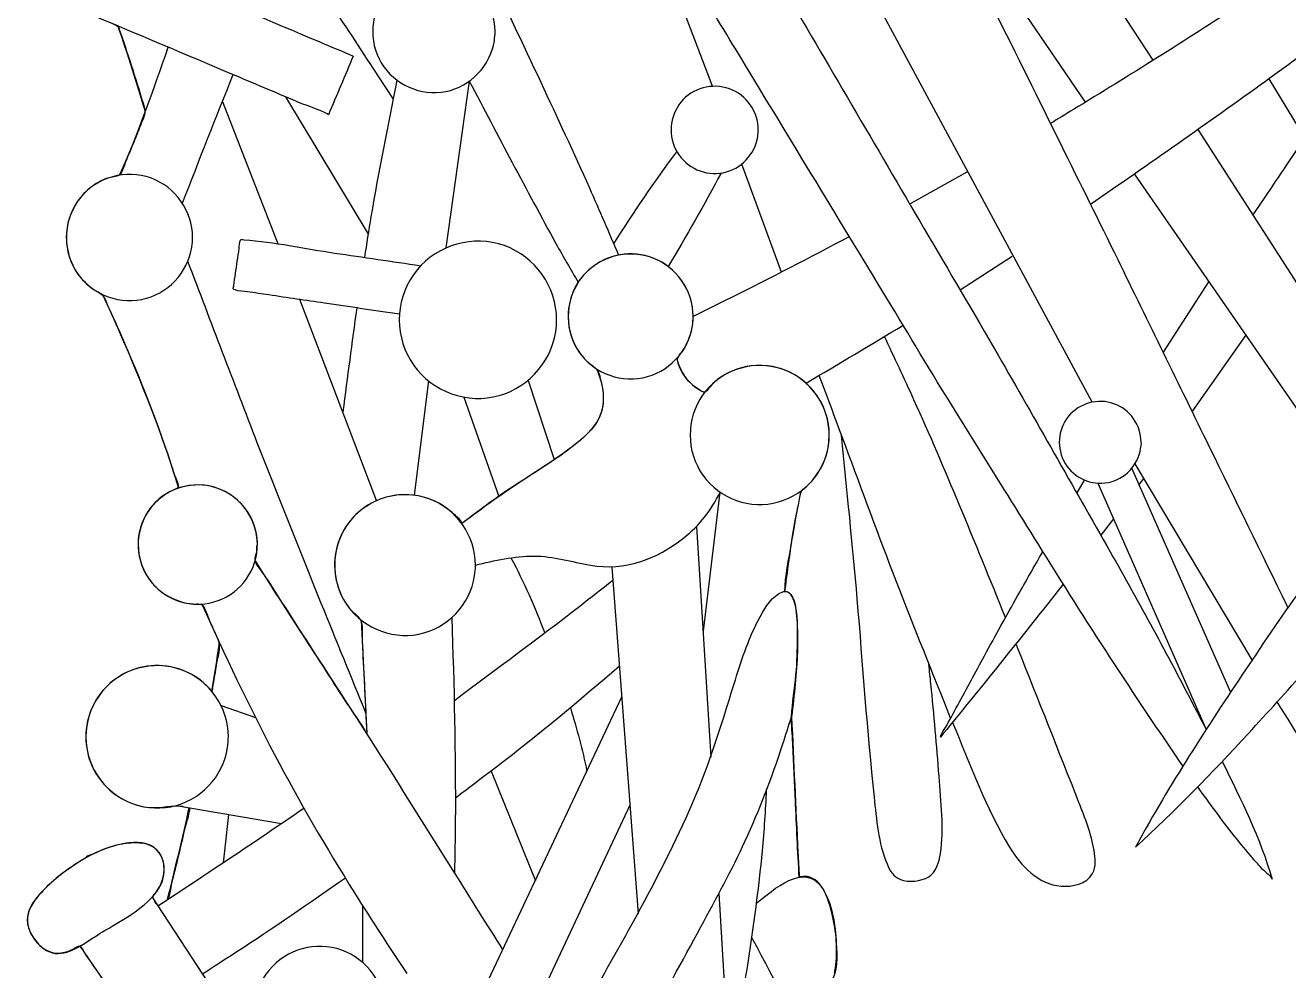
# Model space of a CAD drawing. Extents: x 108 to 339, y 26 to 347.
# Drawn here: x 140.5 to 219.1, y 99.1 to 157.9 of the extents above; entities that cross this region are included whole.
import ezdxf

# ---------------------------------------------------------------- set-up
doc = ezdxf.new("R2010")
doc.units = 0
doc.layers.add('Capa_1', color=7, linetype='CONTINUOUS')

msp = doc.modelspace()

# ---------------------------------------------------------------- linework, layer by layer
at = {"layer": 'Capa_1', "color": 6}
for points in [[(182.661351, 198.476366), (210.6497, 155.752031)], [(206.460509, 153.142961), (191.600971, 174.95841)], [(206.866427, 134.4678), (186.746415, 171.8305)], [(183.248473, 154.134819), (178.463342, 166.688861)], [(168.09831, 154.446034), (166.641717, 144.076884)], [(217.875621, 154.608402), (220.114641, 150.910424)], [(161.803058, 144.969315), (156.684956, 153.468884)], [(156.222574, 144.271013), (152.723444, 153.21122)], [(213.457581, 151.437529), (226.19871, 131.6452)], [(187.544144, 142.563228), (185.063333, 149.294989)], [(199.071031, 148.786703), (195.54131, 146.81653)], [(223.69142, 128.204898), (209.514294, 148.680811)], [(198.65806, 141.47195), (201.903639, 143.559192)], [(211.317988, 137.591604), (214.135888, 141.950233)], [(162.324286, 128.339027), (157.543866, 140.860125)], [(216.430201, 138.624047), (213.124623, 133.920699)], [(165.549274, 135.787928), (164.656249, 128.674945)], [(171.755695, 135.819683), (173.387609, 130.889263)], [(167.747108, 134.777239), (169.927299, 128.604357)], [(216.834936, 118.425223), (209.544309, 130.630993)], [(215.494236, 116.423277), (209.356057, 130.365088)], [(205.935163, 128.826129), (206.402268, 129.613269)], [(207.22057, 129.425011), (213.970573, 114.093661)], [(210.083173, 129.737391), (209.80079, 129.355587)], [(182.668428, 120.205973), (183.716744, 128.857314)], [(183.146106, 112.373522), (182.257787, 126.72948)], [(208.195367, 127.210117), (207.422934, 126.190616)], [(176.966146, 124.18691), (178.612767, 102.613831)], [(161.364196, 120.892498), (161.720115, 113.807759)], [(145.044529, 47.059553), (177.594454, 116.128557)], [(152.647543, 115.581438), (154.778912, 114.830778)], [(169.457264, 111.496374), (172.221612, 104.675776)], [(149.353142, 48.009054), (178.113311, 109.397367)], [(149.839073, 109.35561), (156.414344, 108.234923)], [(186.712307, 52.677681), (183.650262, 103.895714)], [(148.356584, 103.656275), (154.617133, 94.064852)], [(161.456563, 103.10858), (161.456563, 99.588283)], [(143.824416, 100.628951), (150.333817, 91.126941)]]:
    msp.add_lwpolyline(points, dxfattribs=at)
for points in [[(169.700809, 157.552183)], [(186.089305, 151.421646)], [(150.869746, 144.724)], [(173.534675, 139.598256)], [(182.032479, 139.805333)], [(190.509692, 132.426451)], [(209.924336, 131.969352)], [(154.903629, 125.603499)], [(168.478349, 124.32574)], [(153.098177, 113.633626)], [(144.152098, 106.050608)]]:
    msp.add_lwpolyline(points, close=True, dxfattribs=at)
for points in [[(184.705066, 156.402671), (182.656651, 159.778261), (180.608236, 163.153263), (178.559821, 166.528853)], [(155.977841, 164.365722), (158.080967, 161.373106), (160.092908, 158.321074), (162.094848, 155.260218)], [(169.151349, 161.573124), (170.282625, 159.178796), (171.423901, 156.788587), (172.545764, 154.389553)], [(149.556101, 160.79835), (152.618723, 159.504119), (155.680756, 158.210476), (158.743378, 156.916245)], [(169.700809, 157.552183), (169.698456, 159.144676), (168.674248, 160.603039), (167.174117, 161.140733)], [(187.42001, 160.644219), (190.420273, 155.516711), (193.419948, 150.389202), (196.420211, 145.261694)], [(162.944334, 159.971219), (161.934246, 158.740523), (161.802469, 156.960367), (162.620188, 155.594364)], [(200.752944, 158.903478), (202.167185, 156.124411), (203.533187, 153.320047), (204.917426, 150.526273)], [(216.110173, 159.226448), (212.677519, 157.001547), (209.214274, 154.812531), (205.71632, 152.692345)], [(153.527626, 154.803119), (150.465005, 156.09735), (147.402971, 157.390993), (144.34035, 158.685224)], [(147.938312, 152.548803), (147.398853, 154.336607), (146.83351, 156.113822), (146.237575, 157.883389)], [(169.657276, 156.973897), (169.686102, 157.16509), (169.700809, 157.358637), (169.700809, 157.552183)], [(217.671486, 154.464854), (219.213974, 155.57201), (220.741167, 156.70858), (222.23718, 157.878094)], [(146.3217, 148.607281), (147.498862, 151.198685), (148.412472, 153.88245), (149.357849, 156.56445)], [(158.743378, 156.916245), (159.452263, 156.616807), (160.161149, 156.317369), (160.870035, 156.017931)], [(166.631716, 153.81362), (168.187735, 154.122471), (169.416078, 155.406113), (169.657276, 156.973897)], [(160.870035, 156.017931), (160.354107, 154.796647), (159.838179, 153.575952), (159.322252, 152.354669)], [(194.076476, 140.96014), (190.952672, 146.10765), (187.828869, 151.25516), (184.705066, 156.402671)], [(162.094848, 155.260218), (162.513708, 154.620161), (162.932568, 153.979517), (163.35084, 153.339461)], [(162.620188, 155.594364), (163.437907, 154.228951), (165.069815, 153.503593), (166.631716, 153.81362)], [(150.242632, 146.854186), (151.275664, 149.530303), (152.324579, 152.197596), (153.391732, 154.860182)], [(157.63328, 153.068261), (156.264337, 153.646547), (154.895981, 154.224833), (153.527626, 154.803119)], [(163.594391, 154.509563), (163.019635, 151.681668), (162.448408, 148.857303), (161.974249, 146.010583)], [(168.098316, 154.446028), (169.882001, 151.071615), (171.650392, 147.690142), (173.491141, 144.346319)], [(172.545764, 154.389553), (173.568207, 152.202891), (174.593591, 150.014463), (175.5725, 147.807799)], [(184.288559, 153.978929), (183.22023, 154.361315), (181.993652, 154.022462), (181.273588, 153.145326)], [(206.767, 146.798887), (210.439087, 149.303225), (214.061169, 151.874038), (217.671486, 154.464854)], [(186.089305, 151.421646), (186.088717, 152.556451), (185.356888, 153.596542), (184.288559, 153.978929)], [(159.322252, 152.354669), (159.322252, 152.474679), (157.75682, 153.016491), (157.63328, 153.068261)], [(181.273588, 153.145326), (180.553525, 152.26819), (180.459399, 150.999256), (181.042392, 150.025641)], [(205.71632, 152.692345), (205.238043, 152.40232), (204.760354, 152.112883), (204.282077, 151.822857)], [(186.058126, 151.009257), (186.062832, 151.044554), (186.101071, 151.421646), (186.089305, 151.421646)], [(183.901466, 148.756706), (185.010387, 148.976725), (185.886346, 149.8921), (186.058126, 151.009257)], [(204.917426, 150.526273), (206.101648, 148.136652), (207.293517, 145.75056), (208.464796, 143.354468)], [(216.901418, 146.131182), (217.832088, 147.512479), (218.763346, 148.894365), (219.694016, 150.275663)], [(177.092634, 144.322788), (178.320977, 146.294725), (179.634621, 148.19901), (181.01886, 150.064468)], [(181.042392, 150.025641), (181.625384, 149.052026), (182.788427, 148.536099), (183.901466, 148.756706)], [(148.263047, 148.426089), (146.717029, 148.979667), (144.941579, 148.489036), (143.899135, 147.219512)], [(183.768513, 148.733763), (182.723716, 146.76359), (181.635973, 144.824597), (180.475283, 142.919724)], [(150.869746, 144.724), (150.866805, 146.367085), (149.81083, 147.871923), (148.263047, 148.426089)], [(143.899135, 147.219512), (142.85669, 145.949989), (142.720796, 144.113358), (143.5644, 142.704411)], [(175.5725, 147.807799), (176.189025, 146.418266), (176.797902, 145.028144), (177.382659, 143.62508)], [(161.974249, 146.010583), (161.834237, 145.168744), (161.702461, 144.325141), (161.567155, 143.482714)], [(170.284978, 144.212778), (168.35775, 144.902839), (166.144027, 144.29102), (164.845089, 142.708529)], [(191.737447, 144.757532), (189.287821, 143.479184), (186.845253, 142.18613), (184.370331, 140.95661)], [(196.420211, 145.261694), (197.952698, 142.642641), (199.502834, 140.034177), (201.016496, 137.404534)], [(147.702409, 140.867779), (149.307844, 141.186631), (150.575014, 142.510864), (150.82386, 144.128065)], [(150.82386, 144.128065), (150.854451, 144.325141), (150.869746, 144.52457), (150.869746, 144.724)], [(153.653519, 143.245635), (153.692346, 143.506834), (153.730585, 143.768622), (153.769412, 144.029821)], [(153.769412, 144.029821), (153.784707, 144.13336), (153.77353, 144.476331), (153.847066, 144.554573)], [(153.847066, 144.554573), (153.923543, 144.636345), (153.920602, 144.598106), (154.085322, 144.585164)], [(154.085322, 144.585164), (155.963134, 144.438092), (157.856241, 144.028644), (159.718757, 143.753914)], [(173.534675, 139.598256), (173.529968, 141.646671), (172.215735, 143.521541), (170.284978, 144.212778)], [(173.491141, 144.346319), (173.938828, 143.533307), (174.408869, 142.733237), (174.877734, 141.932578)], [(179.451076, 143.470948), (177.919765, 144.019232), (176.161964, 143.533307), (175.12952, 142.276138)], [(150.569131, 143.215632), (152.00514, 139.465891), (153.421146, 135.707915), (154.878333, 131.96641)], [(153.427617, 141.714324), (153.499388, 142.225545), (153.578219, 142.73559), (153.653519, 143.245635)], [(159.718757, 143.753914), (161.503031, 143.49095), (163.287305, 143.227398), (165.070991, 142.964433)], [(179.051041, 143.591547), (177.659154, 143.926871), (176.158434, 143.452123), (175.213057, 142.375558)], [(181.954236, 140.58246), (181.655975, 142.048471), (180.505874, 143.24034), (179.051041, 143.591547)], [(182.032479, 139.805333), (182.030125, 141.431946), (180.984151, 142.922077), (179.451076, 143.470948)], [(208.464796, 143.354468), (210.364963, 139.46648), (212.264541, 135.57908), (214.164708, 131.691092)], [(143.5644, 142.704411), (144.408003, 141.295464), (146.09168, 140.547751), (147.702409, 140.867779)], [(164.845089, 142.708529), (163.546152, 141.126037), (163.376137, 138.836424), (164.427994, 137.0798)], [(153.520567, 141.453124), (153.358788, 141.539603), (153.390555, 141.449595), (153.427617, 141.714324)], [(175.213057, 142.375558), (174.179437, 141.198396), (173.954711, 139.468245), (174.655361, 138.065769)], [(175.12952, 142.276138), (174.097077, 141.018969), (173.962947, 139.199986), (174.798315, 137.805158)], [(145.268078, 141.164276), (146.702322, 138.07577), (148.016555, 134.924317), (149.150183, 131.711682)], [(154.285928, 141.340173), (154.076498, 141.371353), (153.708818, 141.352527), (153.520567, 141.453124)], [(155.619574, 141.143686), (155.174829, 141.208985), (154.730673, 141.274874), (154.285928, 141.340173)], [(159.078113, 140.633641), (157.925071, 140.803656), (156.772617, 140.973671), (155.619574, 141.143686)], [(184.370331, 140.95661), (183.592615, 140.570106), (182.81137, 140.188896), (182.032479, 139.805333)], [(198.301552, 134.012472), (196.866132, 136.311497), (195.482481, 138.643466), (194.076476, 140.96014)], [(163.743816, 139.945345), (162.188386, 140.174777), (160.633543, 140.404209), (159.078113, 140.633641)], [(161.092995, 140.336556), (160.791792, 138.182249), (160.502944, 136.027943), (160.224684, 133.870695)], [(181.857169, 138.649938), (182.050715, 139.273522), (182.084836, 139.942404), (181.954236, 140.58246)], [(173.477611, 138.854661), (173.515261, 139.100565), (173.534675, 139.349411), (173.534675, 139.598256)], [(181.98718, 139.214693), (182.017183, 139.410004), (182.032479, 139.607669), (182.032479, 139.805333)], [(189.066625, 135.654969), (191.080919, 136.84272), (193.087566, 138.040472), (195.088918, 139.24999)], [(169.586681, 134.790187), (171.586857, 135.186693), (173.169348, 136.838602), (173.477611, 138.854661)], [(178.896321, 135.986175), (180.485872, 136.302085), (181.740688, 137.613376), (181.98718, 139.214693)], [(181.42419, 137.716326), (181.608912, 138.00694), (181.754807, 138.321673), (181.857169, 138.649938)], [(195.783684, 134.606642), (195.18069, 135.927346), (194.568284, 137.242167), (193.946464, 138.554047)], [(174.655361, 138.065769), (174.865968, 137.644555), (175.153052, 137.262169), (175.499553, 136.943317)], [(174.798315, 137.805158), (175.633682, 136.410329), (177.300887, 135.669676), (178.896321, 135.986175)], [(181.117692, 137.298643), (181.196523, 137.444538), (181.333594, 137.573961), (181.42419, 137.716326)], [(164.427994, 137.0798), (165.479851, 135.323175), (167.57827, 134.391917), (169.586681, 134.790187)], [(175.499553, 136.943317), (175.660743, 136.794481), (175.911354, 136.670352), (176.037247, 136.501514)], [(181.122987, 136.839779), (181.052981, 137.046267), (181.02239, 137.121568), (181.117692, 137.298643)], [(181.024155, 137.190986), (181.239468, 136.237373), (181.853639, 135.481424), (182.740188, 135.068447)], [(187.636499, 136.506808), (185.932232, 137.116862), (183.975002, 136.576226), (182.826666, 135.176692)], [(189.077214, 135.645556), (187.831222, 136.768596), (185.999885, 137.070387), (184.45975, 136.406211)], [(201.016496, 137.404534), (203.363172, 133.328883), (205.672787, 129.231465), (208.001226, 125.144636)], [(176.021951, 136.537399), (176.436694, 135.603788), (176.63377, 134.451922), (176.176083, 133.495956)], [(176.037247, 136.501514), (176.197261, 136.286789), (176.263737, 135.895578), (176.323743, 135.638497)], [(182.324269, 135.299055), (181.755395, 135.667323), (181.340065, 136.197958), (181.122987, 136.839779)], [(184.45975, 136.406211), (184.02383, 136.218548), (183.619088, 135.957937), (183.267293, 135.639674)], [(190.509692, 132.426451), (190.507928, 134.237198), (189.341355, 135.896167), (187.636499, 136.506808)], [(191.512722, 131.766981), (190.971498, 133.223579), (190.430274, 134.680178), (189.889638, 136.136188)], [(176.323743, 135.638497), (176.461402, 135.047857), (176.495522, 134.410154), (176.307271, 133.826573)], [(182.760189, 135.094332), (182.653709, 135.060799), (182.431925, 135.229049), (182.324269, 135.299055)], [(183.267293, 135.639674), (183.144341, 135.528487), (182.901967, 135.139041), (182.760189, 135.094332)], [(190.313793, 131.139279), (190.810895, 132.737654), (190.320852, 134.524282), (189.077214, 135.645556)], [(182.826666, 135.176692), (181.677742, 133.777746), (181.527728, 131.752862), (182.45781, 130.199785)], [(198.599814, 128.092541), (197.687969, 130.275085), (196.766123, 132.454688), (195.783684, 134.606642)], [(208.234188, 134.369562), (207.231747, 134.728417), (206.08047, 134.410154), (205.404528, 133.587141)], [(176.307271, 133.826573), (176.050778, 133.03121), (175.414251, 132.424686), (174.783608, 131.912288)], [(205.951046, 121.759045), (203.379645, 125.82999), (200.851188, 129.927996), (198.301552, 134.012472)], [(209.924336, 131.969352), (209.923748, 133.034151), (209.237217, 134.010119), (208.234188, 134.369562)], [(176.176083, 133.495956), (175.916648, 132.954732), (175.48661, 132.512929), (175.038924, 132.123483)], [(205.404528, 133.587141), (204.728586, 132.764127), (204.640343, 131.573435), (205.18745, 130.659825)], [(190.459688, 131.768746), (190.492632, 131.986412), (190.509692, 132.206431), (190.509692, 132.426451)], [(191.258582, 132.404684), (191.585081, 129.00968), (191.939818, 125.61703), (192.23102, 122.218497)], [(149.150183, 131.711682), (149.452563, 130.855136), (149.724351, 129.98859), (150.002023, 129.123808)], [(154.878333, 131.96641), (156.181388, 128.621411), (157.510328, 125.285824), (158.861623, 121.960239)], [(174.783608, 131.912288), (173.303478, 130.710418), (171.620389, 129.780336), (170.056134, 128.695535)], [(175.038924, 132.123483), (173.976478, 131.200461), (172.750488, 130.466867), (171.575091, 129.701506)], [(187.019386, 128.174901), (188.788365, 128.52552), (190.186135, 129.986237), (190.459688, 131.768746)], [(194.69653, 123.289179), (193.605258, 126.104132), (192.56399, 128.937321), (191.512722, 131.766981)], [(207.870627, 129.469132), (208.911306, 129.675621), (209.733143, 130.53452), (209.894333, 131.582847)], [(209.894333, 131.582847), (209.908452, 131.671679), (209.964928, 131.888168), (209.924336, 131.969352)], [(214.164708, 131.691092), (215.769554, 128.407275), (217.374401, 125.123457), (218.978659, 121.83964)], [(189.665501, 129.856814), (189.95082, 130.244495), (190.171428, 130.679827), (190.313793, 131.139279)], [(205.18745, 130.659825), (205.734557, 129.746216), (206.825829, 129.262055), (207.870627, 129.469132)], [(182.45781, 130.199785), (183.387891, 128.646707), (185.243348, 127.823106), (187.019386, 128.174901)], [(189.188988, 129.31206), (189.362533, 129.48031), (189.521959, 129.662679), (189.665501, 129.856814)], [(150.081442, 129.149104), (149.283725, 128.899671), (148.582487, 128.378449), (148.113622, 127.686035)], [(152.440472, 129.100865), (150.979756, 129.623852), (149.301961, 129.160282), (148.317757, 127.960765)], [(152.320461, 129.142045), (151.59628, 129.373242), (150.806799, 129.376183), (150.081442, 129.149104)], [(154.279457, 127.666033), (153.815298, 128.361388), (153.117002, 128.887905), (152.320461, 129.142045)], [(154.903629, 125.603499), (154.901276, 127.1554), (153.903541, 128.57729), (152.440472, 129.100865)], [(165.570447, 128.454926), (163.84559, 129.072039), (161.865416, 128.524932), (160.702961, 127.108926)], [(171.575091, 129.701506), (170.222619, 128.820252), (168.928977, 127.87664), (167.63651, 126.909496)], [(188.678944, 128.550817), (188.731301, 128.801427), (188.737772, 128.884375), (188.892492, 129.050272)], [(188.892492, 129.050272), (188.980147, 129.144986), (189.095451, 129.221464), (189.188988, 129.31206)], [(224.52091, 129.345592), (222.004807, 125.862346), (219.504, 122.367922), (217.099671, 118.807021)], [(164.324455, 128.706124), (163.246714, 128.763188), (162.166031, 128.411981), (161.327722, 127.731333)], [(166.125201, 128.212552), (165.56927, 128.503754), (164.950981, 128.672592), (164.324455, 128.706124)], [(168.478349, 124.32574), (168.476584, 126.157666), (167.29648, 127.837225), (165.570447, 128.454926)], [(170.056134, 128.695535), (169.232533, 128.124309), (168.437757, 127.511314), (167.635334, 126.910673)], [(181.444192, 126.015888), (182.447221, 126.803016), (183.148459, 127.724862), (183.716156, 128.857314)], [(187.752392, 122.689714), (187.998296, 124.79284), (188.329501, 126.875964), (188.763069, 128.949087)], [(188.148309, 125.642915), (188.30244, 126.616529), (188.477161, 127.586026), (188.678944, 128.550817)], [(148.317757, 127.960765), (147.332965, 126.761248), (147.204719, 125.025802), (148.001847, 123.695097)], [(148.113622, 127.686035), (147.674172, 127.037155), (147.448858, 126.25238), (147.477684, 125.46937)], [(154.897158, 125.370538), (154.947751, 126.178256), (154.72832, 126.993033), (154.279457, 127.666033)], [(161.327722, 127.731333), (160.468823, 127.034213), (159.897008, 126.017653), (159.746995, 124.921675)], [(166.951744, 127.651326), (166.698781, 127.868992), (166.420521, 128.057832), (166.125201, 128.212552)], [(167.635334, 126.910673), (167.635334, 127.110102), (167.094698, 127.528374), (166.951744, 127.651326)], [(201.482419, 121.062513), (200.531159, 123.410366), (199.57637, 125.755277), (198.599814, 128.092541)], [(160.702961, 127.108926), (159.540506, 125.692919), (159.388728, 123.644504), (160.329987, 122.072602)], [(175.637212, 124.319269), (177.806814, 123.936294), (179.735807, 124.674594), (181.444192, 126.015888)], [(147.477684, 125.46937), (147.50651, 124.667535), (147.800653, 123.885113), (148.305992, 123.262118)], [(154.764793, 124.581057), (154.729496, 124.790487), (154.883039, 125.143459), (154.897158, 125.370538)], [(154.860684, 125.039921), (154.883039, 125.187581), (154.841271, 125.478194), (154.903629, 125.603499)], [(187.751804, 122.690303), (187.751804, 123.65627), (187.997707, 124.68989), (188.148309, 125.642915)], [(202.23778, 122.410866), (202.75606, 123.327417), (203.277283, 124.241615), (203.797328, 125.15699)], [(208.001226, 125.144636), (209.813738, 121.96318), (211.561538, 118.737603), (213.248157, 115.487906)], [(151.911602, 121.95965), (153.427617, 122.260265), (154.626546, 123.51214), (154.860684, 125.039921)], [(154.761264, 124.585175), (157.017344, 121.088398), (159.273424, 117.592209), (161.530093, 114.095431)], [(155.187772, 123.925705), (155.080115, 124.09219), (154.798326, 124.381039), (154.764793, 124.581057)], [(159.746995, 124.921675), (159.587569, 123.75569), (159.912892, 122.550879), (160.63825, 121.623739)], [(168.427168, 123.660388), (168.461289, 123.880407), (168.478349, 124.10278), (168.478349, 124.32574)], [(168.478349, 124.32574), (169.679042, 124.604), (170.88856, 124.887554), (172.128081, 124.887554)], [(170.690308, 124.776956), (171.49979, 123.258588), (172.176908, 121.707275), (172.796375, 120.102429)], [(172.128081, 124.887554), (173.327598, 124.887554), (174.465344, 124.526346), (175.637212, 124.319269)], [(148.001847, 123.695097), (148.798976, 122.363804), (150.389704, 121.657859), (151.911602, 121.95965)], [(157.57151, 120.233617), (156.776735, 121.464313), (155.981959, 122.695009), (155.187772, 123.925705)], [(164.945686, 120.023598), (166.735843, 120.378924), (168.150085, 121.856112), (168.427168, 123.660388)], [(148.305992, 123.262118), (148.826037, 122.621473), (149.557866, 122.166139), (150.362643, 121.982005)], [(174.971271, 121.771399), (175.659567, 122.304975), (176.343156, 122.845022), (177.02851, 123.382128)], [(187.369417, 122.547937), (187.641794, 122.716187), (187.903582, 122.756779), (188.114777, 122.491462)], [(198.066826, 114.803729), (196.927902, 117.626918), (195.797215, 120.450695), (194.69653, 123.289179)], [(205.073322, 123.136813), (203.061381, 120.593648), (201.047087, 118.05519), (198.99926, 115.540264)], [(150.362643, 121.982005), (150.54913, 121.939649), (150.739146, 121.911411), (150.929751, 121.89788)], [(158.861623, 121.960239), (159.792881, 119.66945), (160.724139, 117.378072), (161.655986, 115.087283)], [(160.329987, 122.072602), (161.271246, 120.500699), (163.149058, 119.667685), (164.945686, 120.023598)], [(186.079304, 120.878379), (186.38639, 121.472549), (186.780542, 122.184376), (187.369417, 122.547937)], [(188.188901, 122.367333), (188.095951, 122.538525), (187.964763, 122.699127), (187.751804, 122.690303)], [(188.114777, 122.491462), (188.423627, 122.103192), (188.448924, 121.41372), (188.485986, 120.956033)], [(188.529519, 119.837111), (188.523048, 120.62071), (188.5807, 121.647858), (188.188901, 122.367333)], [(192.23102, 122.218497), (192.582815, 118.108725), (192.858134, 113.984834), (193.298761, 109.883297)], [(200.173481, 118.682304), (200.849423, 119.931826), (201.538307, 121.174287), (202.23778, 122.410866)], [(150.929751, 121.89788), (151.021524, 121.891409), (151.113885, 121.888468), (151.206246, 121.889056)], [(151.206246, 121.889056), (151.420971, 121.890233), (151.399792, 121.916706), (151.514508, 121.766692)], [(151.454503, 121.898469), (152.865803, 118.731132), (154.34711, 115.602034), (155.969017, 112.536471)], [(151.514508, 121.766692), (151.723939, 121.492551), (151.838066, 121.046041), (151.979255, 120.731896)], [(160.63825, 121.623739), (160.825913, 121.383718), (161.157707, 121.181347), (161.313603, 120.93309)], [(167.165881, 115.903237), (169.775521, 117.848702), (172.398104, 119.777106), (174.971271, 121.771399)], [(212.528682, 111.818173), (210.278485, 115.092578), (208.072997, 118.399927), (205.951046, 121.759045)], [(216.604334, 113.844233), (219.011603, 116.465051), (221.383576, 119.115872), (223.710251, 121.809049)], [(218.978659, 121.83964), (219.005721, 121.783753), (219.03337, 121.727865), (219.060431, 121.671978)], [(151.979255, 120.731896), (152.136916, 120.381277), (152.304578, 120.033011), (152.452238, 119.678274)], [(161.313603, 120.93309), (161.502443, 120.633652), (161.41067, 119.964181), (161.428319, 119.606503)], [(167.001749, 121.043688), (167.158821, 116.8192), (167.245888, 112.594712), (167.225886, 108.367282)], [(184.584467, 116.926856), (185.003327, 118.266974), (185.432777, 119.627093), (186.079304, 120.878379)], [(188.485986, 120.956033), (188.593642, 119.614739), (188.513047, 118.256973), (188.389507, 116.919797)], [(152.452238, 119.678274), (152.652255, 119.197644), (152.407528, 118.558176), (152.328697, 118.052249)], [(160.369991, 115.899119), (159.436968, 117.343952), (158.503945, 118.788784), (157.57151, 120.233617)], [(161.428319, 119.606503), (161.518915, 117.809287), (161.608923, 116.01207), (161.699519, 114.214854)], [(188.437158, 117.496906), (188.500104, 118.27521), (188.53599, 119.056455), (188.529519, 119.837111)], [(152.071028, 116.472699), (152.234572, 117.47161), (152.392232, 118.470521), (152.544599, 119.471197)], [(202.256605, 119.122343), (202.217778, 119.219998), (202.178951, 119.317654), (202.140712, 119.41531)], [(206.053408, 109.537973), (204.80271, 112.738842), (203.52201, 115.927357), (202.256605, 119.122343)], [(217.099671, 118.807021), (214.70652, 115.262593), (212.353373, 111.689338), (210.237305, 107.971365)], [(150.156154, 117.811051), (148.411295, 118.435224), (146.40759, 117.882234), (145.231605, 116.449167)], [(148.513657, 118.068721), (147.278843, 118.027541), (146.093445, 117.457491), (145.290433, 116.518585)], [(152.071616, 116.473287), (151.200951, 117.51632), (149.872011, 118.114019), (148.513657, 118.068721)], [(152.328697, 118.052249), (152.246337, 117.525144), (152.157506, 116.999804), (152.071616, 116.473287)], [(177.445606, 118.026953), (174.941857, 115.886765), (172.425166, 113.758931), (169.802583, 111.764639)], [(196.834953, 116.920973), (196.794361, 117.324538), (196.754358, 117.728103), (196.713766, 118.131079)], [(198.512747, 115.613212), (199.066325, 116.636242), (199.619903, 117.659273), (200.173481, 118.682304)], [(153.098177, 113.633626), (153.095824, 115.487318), (151.902778, 117.186291), (150.156154, 117.811051)], [(188.162428, 114.903149), (188.195372, 115.764401), (188.36774, 116.635654), (188.437158, 117.496906)], [(145.231605, 116.449167), (144.055031, 115.016689), (143.902076, 112.944154), (144.853924, 111.354015)], [(145.290433, 116.518585), (144.507423, 115.603211), (144.125625, 114.382515), (144.247401, 113.184175)], [(181.790693, 109.025575), (182.942558, 111.593447), (183.746158, 114.245445), (184.584467, 116.926856)], [(188.389507, 116.919797), (188.32656, 116.239737), (188.244788, 115.561442), (188.16184, 114.883736)], [(197.34088, 111.169881), (197.21028, 113.090637), (197.026735, 115.005511), (196.834953, 116.920973)], [(161.720109, 113.807759), (161.356548, 114.53547), (160.810029, 115.216706), (160.369991, 115.899119)], [(222.113052, 110.127436), (220.789995, 111.961715), (219.590478, 113.87953), (218.404491, 115.804405)], [(174.397103, 115.43849), (174.788902, 114.131905), (175.141874, 112.818261), (175.421311, 111.482261)], [(187.600026, 113.1377), (187.789454, 113.718928), (187.974176, 114.301332), (188.160663, 114.883148)], [(188.235964, 113.245945), (188.210667, 113.792464), (188.141838, 114.356631), (188.162428, 114.903149)], [(188.161251, 114.883736), (188.291851, 112.057606), (188.423039, 109.231476), (188.553639, 106.405934)], [(198.99926, 115.540264), (198.476862, 114.898443), (197.953875, 114.256622), (197.431476, 113.615389)], [(197.750327, 114.204265), (198.004467, 114.673717), (198.258607, 115.143759), (198.512747, 115.613212)], [(213.248157, 115.487906), (213.489355, 115.02316), (213.730552, 114.559002), (213.971161, 114.094255)], [(161.530093, 114.095431), (163.44026, 111.135172), (165.291599, 108.135497), (167.167057, 105.152883)], [(161.699519, 114.214854), (161.706579, 114.078959), (161.71305, 113.943653), (161.720109, 113.807759)], [(197.431476, 113.615389), (197.431476, 113.771285), (197.678556, 114.0719), (197.750327, 114.204265)], [(198.181542, 114.526646), (199.27752, 111.927594), (200.269372, 109.173235), (201.737736, 106.754199)], [(153.046407, 112.960038), (153.080528, 113.182999), (153.098177, 113.408312), (153.098177, 113.633626)], [(209.564304, 106.751846), (212.016872, 109.006162), (214.350607, 111.391077), (216.604334, 113.844233)], [(144.247401, 113.184175), (144.374471, 111.93583), (145.042176, 110.777493), (146.058148, 110.040958)], [(149.523746, 109.280892), (151.334493, 109.640335), (152.766971, 111.135172), (153.046407, 112.960038)], [(155.969017, 112.536471), (157.521506, 109.602096), (159.189887, 106.721844), (160.955336, 103.910421)], [(185.275704, 107.149528), (186.175195, 109.095581), (186.93585, 111.099875), (187.600026, 113.1377)], [(188.400096, 109.702693), (188.345385, 110.883973), (188.290674, 112.064665), (188.235964, 113.245945)], [(169.802583, 111.764639), (168.946625, 111.113405), (168.090079, 110.462172), (167.234122, 109.810938)], [(214.972426, 112.102904), (216.125468, 109.732696), (217.349105, 107.323073), (218.073874, 104.778732)], [(144.853924, 111.354015), (145.805773, 109.763875), (147.706527, 108.920272), (149.523746, 109.280892)], [(197.430888, 106.363577), (197.669732, 107.921361), (197.446771, 109.607979), (197.34088, 111.169881)], [(186.348739, 106.541828), (186.467573, 107.798997), (186.543462, 109.059107), (186.60935, 110.320395)], [(215.723668, 107.469556), (214.937717, 108.466114), (214.190004, 109.49091), (213.44641, 110.519236)], [(146.058148, 110.040958), (146.558191, 109.677985), (147.134124, 109.42208), (147.738883, 109.293834)], [(149.774944, 109.338544), (150.062616, 109.360899), (150.376762, 109.26442), (150.664434, 109.215592)], [(188.641293, 104.904626), (188.540696, 106.503001), (188.47422, 108.102553), (188.400096, 109.702693)], [(193.298761, 109.883297), (193.447009, 108.50553), (193.558783, 107.007163), (194.104714, 105.715285)], [(206.998785, 106.549476), (206.823476, 107.576036), (206.4305, 108.572006), (206.053408, 109.537973)], [(147.738883, 109.293834), (148.456005, 109.141468), (149.064294, 109.282656), (149.774944, 109.338544)], [(149.306668, 103.495678), (149.784357, 105.396433), (150.236749, 107.301895), (150.663257, 109.215004)], [(150.664434, 109.215592), (150.732675, 109.078521), (150.505008, 108.500823), (150.471476, 108.351398)], [(152.789914, 105.787644), (152.915808, 106.788908), (153.028171, 107.790761), (153.127003, 108.794967)], [(155.954898, 107.934891), (156.572011, 108.35434), (157.188535, 108.774377), (157.805648, 109.193825)], [(178.319212, 102.129676), (179.560497, 104.381639), (180.738247, 106.678899), (181.790693, 109.025575)], [(148.711321, 103.108586), (151.135652, 104.70402), (153.555276, 106.302395), (155.954898, 107.934891)], [(150.471476, 108.351398), (150.423236, 108.136085), (150.376173, 107.920772), (150.326757, 107.706048)], [(167.225886, 108.367282), (167.22118, 107.302483), (167.195295, 106.237684), (167.179411, 105.172884)], [(210.237305, 107.971365), (210.007873, 107.5678), (209.7855, 107.160117), (209.564304, 106.751846)], [(147.838304, 106.981278), (146.422297, 107.211298), (144.875691, 106.528297), (143.717942, 105.785879)], [(148.7978, 106.422994), (147.988905, 107.577213), (145.866366, 106.879505), (144.862749, 106.420641)], [(149.07253, 105.71705), (148.960167, 106.395344), (148.520128, 106.87068), (147.838304, 106.981278)], [(150.326757, 107.706048), (150.20557, 107.177178), (150.083206, 106.648308), (149.956136, 106.121203)], [(182.516639, 101.799059), (183.473193, 103.563331), (184.433277, 105.327016), (185.275704, 107.149528)], [(216.876122, 106.06708), (216.480793, 106.525356), (216.098407, 106.994809), (215.723668, 107.469556)], [(144.862749, 106.420641), (144.711559, 106.351811), (144.224457, 106.195327), (144.152098, 106.050608)], [(148.373645, 103.673929), (149.029585, 104.393404), (149.409618, 105.549976), (148.7978, 106.422994)], [(185.451602, 99.555333), (185.80928, 101.878478), (186.127543, 104.201623), (186.348739, 106.541828)], [(188.553639, 106.405934), (188.576582, 105.905302), (188.610702, 105.404669), (188.64247, 104.904626)], [(196.69847, 104.91698), (197.17263, 105.211711), (197.351469, 105.845296), (197.430888, 106.363577)], [(201.737736, 106.754199), (202.438386, 105.599981), (203.512597, 104.452233), (204.949194, 104.335164)], [(206.895247, 105.112291), (207.135856, 105.542329), (207.078204, 106.084729), (206.998785, 106.549476)], [(144.152098, 106.050608), (143.072592, 105.420553), (141.987202, 104.622248), (141.196545, 103.645103)], [(143.717942, 105.785879), (142.894929, 105.258186), (142.0978, 104.643426), (141.435389, 103.921598)], [(148.966638, 104.612835), (149.092531, 104.964043), (149.133123, 105.348194), (149.07253, 105.71705)], [(149.956136, 106.121203), (149.824948, 105.577037), (149.693761, 105.03346), (149.557278, 104.490472)], [(185.994591, 103.299191), (187.014092, 104.085142), (188.971911, 105.892948), (190.05024, 104.246921)], [(194.104714, 105.715285), (194.275317, 105.31172), (194.51122, 104.918156), (194.935375, 104.751671)], [(217.49147, 105.378785), (217.28204, 105.604687), (217.077316, 105.834119), (216.876122, 106.06708)], [(160.382933, 104.832855), (158.14862, 103.275071), (155.911365, 101.722582), (153.628223, 100.236569)], [(167.167057, 105.152883), (168.17244, 103.553919), (169.177234, 101.955543), (170.182616, 100.35658)], [(189.125453, 104.926392), (188.965439, 104.949335), (188.799543, 104.936981), (188.641293, 104.904626)], [(190.691473, 102.574421), (190.504398, 103.380963), (190.129071, 104.781674), (189.125453, 104.926392)], [(194.935375, 104.751671), (195.449537, 104.549889), (196.232547, 104.627542), (196.69847, 104.91698)], [(204.949194, 104.335164), (205.623371, 104.279865), (206.538157, 104.473411), (206.895247, 105.112291)], [(218.073874, 104.778732), (218.073874, 104.88933), (217.582655, 105.280541), (217.49147, 105.378785)], [(141.435389, 103.921598), (141.077711, 103.532152), (140.719444, 103.078583), (140.610611, 102.549125)], [(148.424237, 103.731582), (148.458946, 103.827472), (148.594841, 103.936305), (148.655434, 104.022784)], [(148.655434, 104.022784), (148.783681, 104.205741), (148.891337, 104.402229), (148.966638, 104.612835)], [(149.557278, 104.490472), (149.488448, 104.216918), (149.46727, 103.766879), (149.315492, 103.529799)], [(160.955336, 103.910421), (162.014253, 102.223802), (163.10023, 100.557186), (164.209739, 98.903511)], [(190.05024, 104.246921), (190.701474, 103.252128), (190.883255, 101.918481), (190.945025, 100.761321)], [(141.196545, 103.645103), (140.798275, 103.153296), (140.47707, 102.560891), (140.610611, 101.911422)], [(145.260431, 101.488444), (146.332878, 102.131441), (147.52004, 102.737377), (148.373645, 103.673929)], [(148.712498, 103.109762), (148.58131, 103.312721), (148.352466, 103.532741), (148.424237, 103.731582)], [(149.315492, 103.529799), (149.201364, 103.351548), (148.895455, 103.228596), (148.712498, 103.109762)], [(140.610611, 102.549125), (140.454127, 101.789058), (140.914167, 101.011931), (141.487747, 100.540125)], [(190.89502, 99.246482), (191.056211, 100.337166), (190.939142, 101.506092), (190.691473, 102.574421)], [(140.610611, 101.911422), (140.79298, 101.021344), (141.70659, 100.008314), (142.687264, 100.152444)], [(142.687264, 100.152444), (143.60558, 100.28775), (144.500952, 101.03311), (145.260431, 101.488444)], [(175.708983, 97.473974), (176.579059, 99.025875), (177.460901, 100.571893), (178.319212, 102.129676)], [(179.03398, 95.372613), (180.169374, 97.527508), (181.35536, 99.657695), (182.516639, 101.799059)], [(160.151736, 100.35305), (158.548655, 100.92663), (156.708493, 100.41835), (155.62781, 99.102352)], [(186.034594, 100.489533), (185.921643, 100.702492), (185.808104, 100.915452), (185.695153, 101.128412)], [(190.945025, 100.761321), (190.985028, 100.007726), (191.043269, 98.971164), (190.583228, 98.30287)], [(141.487747, 100.540125), (142.113684, 100.025374), (142.756682, 100.075379), (143.459096, 100.428939)], [(143.459096, 100.428939), (143.572047, 100.486003), (143.756181, 100.634251), (143.847365, 100.599542)], [(143.847365, 100.599542), (143.960905, 100.556009), (144.121507, 100.198919), (144.18916, 100.100675)], [(144.18916, 100.100675), (144.668026, 99.40179), (145.146303, 98.703494), (145.625168, 98.004609)], [(153.628223, 100.236569), (152.914631, 99.771823), (152.195156, 99.3159), (151.478623, 98.855272)], [(162.854326, 96.515655), (162.851385, 98.218745), (161.756583, 99.778882), (160.151736, 100.35305)], [(190.096127, 92.608841), (188.776599, 95.254368), (187.422363, 97.879304), (186.034594, 100.489533)], [(184.28797, 92.961814), (184.688006, 95.1573), (185.11216, 97.349845), (185.451602, 99.555333)], [(190.836192, 98.928807), (190.84031, 99.031758), (190.879725, 99.143532), (190.89502, 99.246482)], [(155.62781, 99.102352), (154.547127, 97.786354), (154.406527, 95.88207), (155.281309, 94.421942)]]:
    msp.add_open_spline(points, degree=3, dxfattribs=at)
at = {"layer": 'Capa_1', "color": 5}
for points in [[(145.94755, 158.009282), (146.268754, 157.873388), (146.249341, 157.85221), (146.367586, 157.501002)], [(146.367586, 157.501002), (146.893515, 155.937924), (147.421797, 154.369551), (147.869483, 152.782353)], [(147.869483, 152.782353), (147.978316, 152.395849), (147.758297, 152.067585), (147.61652, 151.694611)], [(147.61652, 151.694611), (147.48239, 151.342815), (147.344143, 150.992196), (147.202366, 150.643342)], [(147.202366, 150.643342), (147.061765, 150.298018), (146.917635, 149.95387), (146.769386, 149.612075)], [(146.769386, 149.612075), (146.669378, 149.381467), (146.494656, 148.746705), (146.30111, 148.60787)], [(144.873926, 148.074882), (143.972671, 147.519539), (143.322614, 146.602988), (143.096711, 145.568191)], [(145.58693, 148.420794), (145.338673, 148.32961), (145.09924, 148.213717), (144.873926, 148.074882)], [(146.30111, 148.60787), (146.148744, 148.498448), (145.774593, 148.489036), (145.58693, 148.420794)], [(143.096711, 145.568191), (142.863162, 144.500451), (143.09377, 143.357409), (143.723237, 142.463801)], [(143.723237, 142.463801), (143.969729, 142.114359), (144.272697, 141.805508), (144.618021, 141.553133)], [(144.618021, 141.553133), (144.78686, 141.429593), (144.994525, 141.348409), (145.15748, 141.221928)], [(145.15748, 141.221928), (145.389265, 141.0425), (145.471626, 140.73012), (145.599284, 140.454213)], [(145.599284, 140.454213), (145.769299, 140.087711), (145.933431, 139.718855), (146.098151, 139.349999)], [(146.098151, 139.349999), (147.359438, 136.520339), (148.537777, 133.625968), (149.502567, 130.681003)], [(149.502567, 130.681003), (149.576103, 130.45569), (149.647286, 130.229787), (149.720233, 130.004474)], [(149.720233, 130.004474), (149.782004, 129.811515), (149.987904, 129.4356), (149.96849, 129.232641)], [(149.766708, 129.038506), (149.568455, 128.956735), (149.37785, 128.857314), (149.196658, 128.74201)], [(149.96849, 129.232641), (149.953783, 129.07498), (149.942606, 129.111454), (149.766708, 129.038506)], [(149.196658, 128.74201), (148.818978, 128.501989), (148.486008, 128.193727), (148.21716, 127.836048)], [(148.21716, 127.836048), (147.611813, 127.029507), (147.358262, 125.990004), (147.524158, 124.995211)], [(147.524158, 124.995211), (147.708292, 123.890408), (148.400118, 122.908557), (149.378439, 122.362627)], [(149.378439, 122.362627), (149.844362, 122.102604), (150.364996, 121.944943), (150.896807, 121.903175)], [(150.896807, 121.903175), (151.027995, 121.892586), (151.195069, 121.923765), (151.320374, 121.893762)], [(151.320374, 121.893762), (151.464504, 121.859642), (151.399204, 121.909646), (151.494507, 121.810226)], [(151.494507, 121.810226), (151.622753, 121.676684), (151.69923, 121.354303), (151.774531, 121.186641)], [(151.774531, 121.186641), (151.995727, 120.693657), (152.216923, 120.201261), (152.438119, 119.708277)], [(152.438119, 119.708277), (152.579308, 119.393543), (152.498712, 119.175877), (152.445178, 118.827023)], [(152.445178, 118.827023), (152.325756, 118.042248), (152.198098, 117.25865), (152.069851, 116.474464)], [(148.511892, 118.069898), (147.277078, 118.028718), (146.09168, 117.458668), (145.288668, 116.519762)], [(152.069851, 116.474464), (151.199187, 117.517496), (149.870247, 118.115196), (148.511892, 118.069898)], [(145.288668, 116.519762), (144.505659, 115.604387), (144.12386, 114.383692), (144.245636, 113.185352)], [(144.245636, 113.185352), (144.372706, 111.937007), (145.040411, 110.77867), (146.056383, 110.042135)], [(146.056383, 110.042135), (146.556427, 109.679162), (147.132359, 109.423257), (147.737118, 109.295011)], [(149.773179, 109.33972), (150.060852, 109.362075), (150.374997, 109.265596), (150.662669, 109.216768)], [(147.737118, 109.295011), (148.45424, 109.142644), (149.062529, 109.283833), (149.773179, 109.33972)], [(150.662669, 109.216768), (150.662669, 108.737315), (150.432649, 108.177265), (150.324992, 107.706636)], [(147.836539, 106.981867), (146.420532, 107.211887), (144.873926, 106.528886), (143.716178, 105.786468)], [(149.070765, 105.717638), (148.958402, 106.395933), (148.518363, 106.871269), (147.836539, 106.981867)], [(150.324992, 107.706636), (150.203805, 107.177766), (150.081442, 106.648896), (149.954372, 106.121791)], [(143.716178, 105.786468), (142.893164, 105.258774), (142.096035, 104.644014), (141.433624, 103.922186)], [(148.964873, 104.613424), (149.090766, 104.964631), (149.131358, 105.348782), (149.070765, 105.717638)], [(149.954372, 106.121791), (149.823184, 105.577626), (149.691996, 105.034049), (149.555513, 104.49106)], [(141.433624, 103.922186), (141.075946, 103.532741), (140.717679, 103.079171), (140.608846, 102.549713)], [(148.422473, 103.73217), (148.457181, 103.828061), (148.593076, 103.936894), (148.653669, 104.023372)], [(148.653669, 104.023372), (148.781916, 104.206329), (148.889572, 104.402817), (148.964873, 104.613424)], [(149.555513, 104.49106), (149.486684, 104.217506), (149.465505, 103.767467), (149.313727, 103.530387)], [(148.710733, 103.110351), (148.579545, 103.31331), (148.350702, 103.533329), (148.422473, 103.73217)], [(149.313727, 103.530387), (149.1996, 103.352136), (148.89369, 103.229185), (148.710733, 103.110351)], [(140.608846, 102.549713), (140.452362, 101.789647), (140.912402, 101.01252), (141.485982, 100.540713)], [(141.485982, 100.540713), (142.111919, 100.025962), (142.754917, 100.075967), (143.457331, 100.429527)], [(143.457331, 100.429527), (143.570282, 100.486591), (143.754416, 100.634839), (143.845601, 100.60013)], [(143.845601, 100.60013), (143.95914, 100.556597), (144.119742, 100.199507), (144.187395, 100.101263)], [(144.187395, 100.101263), (144.666261, 99.402378), (145.144538, 98.704082), (145.623404, 98.005197)]]:
    msp.add_open_spline(points, degree=3, dxfattribs=at)

doc.saveas('drawing.dxf')
